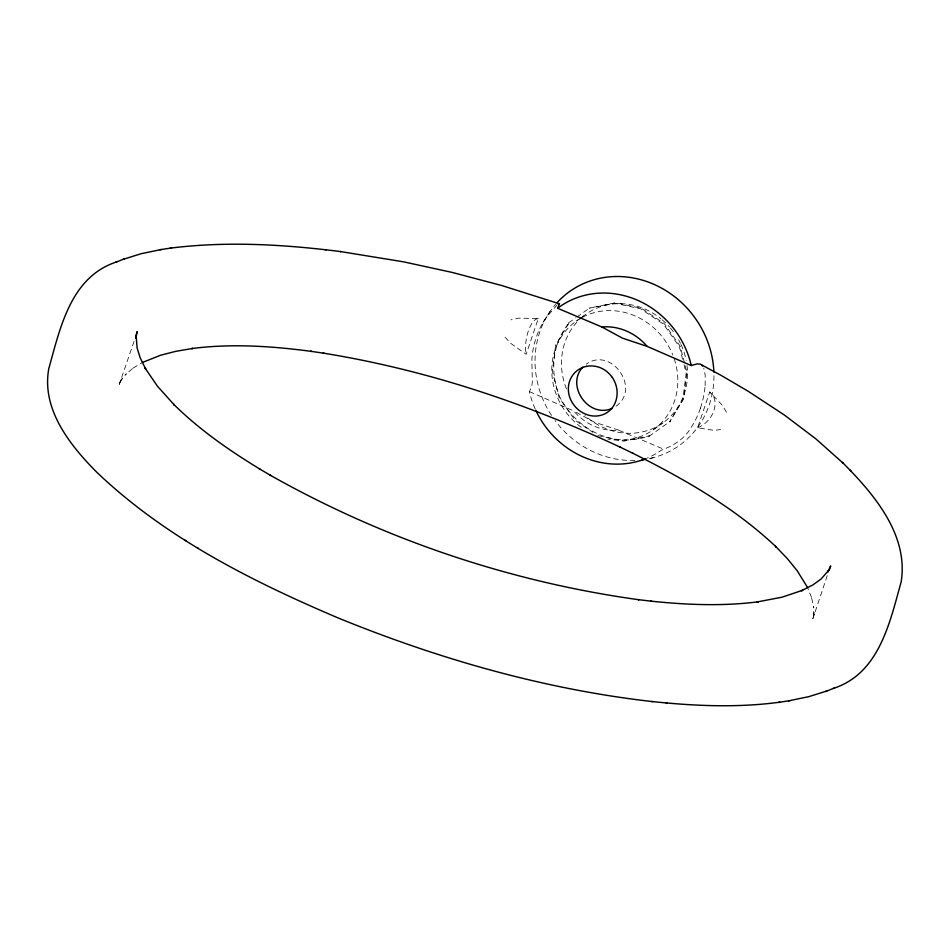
<?xml version="1.0" encoding="UTF-8"?>
<svg xmlns="http://www.w3.org/2000/svg" width="950" height="950" viewBox="0 0 950 950"><rect width="100%" height="100%" fill="white"/><g stroke="black" fill="none" stroke-linecap="round" stroke-linejoin="round"><path stroke-width="0.71" stroke-dasharray="4.75 3.56" d="M705.149 385.593L705.185 375.096L703.76 368.149M700.459 408.132L702.109 402.693A92.435 77.366 75.9 0 0 705.149 385.593M134.033 341.418L119.284 384.394L121.054 379.976L119.843 382.624L122.146 378.385L121.066 380.297L126.196 373.849L125.115 374.918L133.404 367.84L132.276 368.6L142.631 362.378M726.489 412.241L722.475 405.472L709.733 391.982L697.609 427.797L714.044 430.374L720.623 429.566M505.056 337.167L510.316 343.045L526.169 354.314L538.294 318.499L518.747 318.143L510.922 319.841M827.248 575.617L812.856 618.711L814.091 614.116L813.438 616.942L814.138 612.168L813.841 614.341L813.58 606.064L813.794 607.584L811.407 596.909L811.846 598.203L807.797 588.169M535.183 408.951A87.899 80.702 54.5 0 1 530.005 394.143L529.447 391.637L531.786 386.223L532.321 381.758L531.869 359.919A92.435 87.329 16.9 0 1 534.494 343.104L536.121 337.689A92.376 87.091 17 0 1 546.238 317.466L556.89 305.199M597.799 435.587L623.77 441.192L649.824 435.741C613.771 448.863 576.911 430.303 559.906 397.207C549.528 372.281 551.997 343.33 569.501 322.24L555.679 344.969L552.306 371.296L559.134 397.765L575.106 420.339L593.026 432.381M684.047 364.788L686.197 373.148L682.836 399.475L669.786 421.646L683.608 398.917L686.981 372.59L684.819 364.23M543.186 322.264L550.014 311.517M616.075 406.161C641.226 388.491 611.325 346.263 586.304 364.076M700.459 408.132A92.376 77.508 76.4 0 1 690.781 428.034C684.226 439.233 672.802 446.001 661.105 450.336A87.899 80.702 54.5 0 1 647.271 458.043M684.463 362.841L680.153 346.121L664.181 323.546L641.488 308.287L615.517 302.682L589.463 308.133L614.745 303.24L640.704 308.845L663.397 324.104L679.381 346.679L682.611 359.219M576.329 321.041L578.491 319.509M579.559 318.737L586.031 314.117M653.256 429.768L662.957 422.833M568.729 322.786L575.641 317.906M576.793 317.086L590.247 307.586M649.04 436.299L670.557 421.088M697.609 427.797L701.717 425.766A22.337 16.732 -48 0 0 712.286 394.535L709.733 391.982M538.294 318.499L536.227 319.069A22.337 9.156 -80.3 0 0 525.659 350.301L526.169 354.314M649.361 458.601L653.41 457.639M529.447 391.637L573.634 410.899A53.212 48.854 54.5 0 0 618.628 430.184L663.005 448.887M618.759 430.172L594.035 422.026L573.551 410.792M713.961 375.725A94.513 86.771 54.5 0 1 649.218 458.636M634.885 460.394A94.513 86.771 54.5 0 1 555.073 420.553M551.534 415.483A94.513 86.771 54.5 0 1 556.166 303.632M687.028 365.536A66.595 61.132 54.5 0 1 655.215 427.429A66.595 61.132 54.5 0 1 584.915 415.471M566.461 388.883A66.595 61.132 54.5 0 1 581.317 317.834M582.231 317.051A66.595 61.132 54.5 0 1 661.117 318.939M662.114 319.77A66.595 61.132 54.5 0 1 669.56 327.061M670.415 328.047A66.595 61.132 54.5 0 1 674.429 333.201M678.609 339.839A66.595 61.132 54.5 0 1 680.414 343.306M680.972 344.482A66.595 61.132 54.5 0 1 686.209 360.466M674.168 358.649A66.595 61.132 54.5 0 1 607.905 439.043M581.258 427.31A66.595 61.132 54.5 0 1 578.324 319.699M582.469 317.276A66.595 61.132 54.5 0 1 672.826 354.991"/><path stroke-width="1.43" d="M135.898 335.861L137.144 331.633L135.862 338.188L136.159 336.003L137.132 348.044L140.161 357.734L145.766 369.241L145.101 368.137L157.474 386.246L174.42 405.08L173.601 404.237C199.31 429.614 229.152 450.395 259.932 469.122L259.172 468.671L270.738 475.511L270.026 475.095C383.681 539.232 509.734 581.863 639.006 599.747L638.174 599.652L651.51 601.219L650.631 601.112C686.363 604.865 722.594 606.409 758.326 601.778L757.15 601.944L781.933 597.206L802.631 590.283L801.444 590.758L812.796 584.974L821.002 579.084L828.934 570.048L827.854 571.959L830.716 565.951L829.148 570.059M843.291 463.279L815.729 438.758L784.225 414.924L748.113 391.222L721.679 375.713L700.209 364.123L697.146 363.886L691.22 365.536L647.116 346.382L622.44 338.141L601.908 327.002L557.662 308.275L559.455 303.786L501.707 285.511L452.034 272.389L403.322 261.796L340.195 251.513M582.813 367.139C565.321 385.617 588.774 418.736 612.014 408.417M557.662 308.275L559.562 306.826A87.899 80.702 54.5 0 1 690.662 363.031L691.22 365.536M558.208 304.261L559.455 303.786M116.826 261.844C70.716 276.747 60.289 327.631 48.854 368.398C41.182 408.987 69.825 445.051 96.567 472.031C165.312 537.783 251.833 581.258 338.592 618.141C438.876 659.027 544.124 689.189 651.902 701.528L652.876 701.634M142.631 362.378L160.692 355.217L175.881 351.322L192.85 348.412L191.674 348.579C231.456 343.389 271.819 346.109 311.434 351.393L310.567 351.274L324.045 353.234L323.238 353.127C426.241 369.74 526.122 403.192 620.504 447.308L619.922 447.022L632.926 453.293L632.273 452.984C683.62 478.634 734.433 507.419 776.352 547.117L775.473 546.25L787.301 558.576L797.121 570.653L807.286 587.041M833.174 688.501C879.284 673.597 889.711 622.713 901.146 581.958C908.818 534.553 873.383 493.454 842.341 462.341M123.061 259.386L141.123 253.709L161.357 249.506M788.643 700.839L808.877 696.635L826.939 690.971M115.496 262.378L124.379 258.851M825.621 691.493L834.504 687.966M586.577 366.332L586.53 366.356A25.733 23.94 47 0 0 569.584 381.259A25.733 23.893 46.7 0 0 573.574 404.605L573.61 404.652A25.792 23.762 51.9 0 0 585.236 413.974A25.792 23.536 56.6 0 0 599.296 415.673L599.343 415.649A25.733 23.227 60.8 0 0 615.814 401.078A25.733 23.275 61.3 0 0 612.299 377.399L612.299 377.399M170.216 248.152C226.955 240.979 284.501 244.447 341.05 251.631M651.902 701.528C694.319 706.004 737.366 707.928 779.784 702.193M160.016 249.719L171.534 247.95M778.466 702.406L789.984 700.637M601.908 327.002L602.039 326.99A53.212 48.854 54.5 0 1 647.033 346.275L647.116 346.382M666.069 702.941L667.102 703.047M325.197 249.672L326.111 249.791M185.048 540.194L185.939 540.74M197.244 547.699L198.087 548.221M701.278 364.669L702.549 365.988M850.096 470.084L851.057 471.046M586.399 366.379A25.792 23.762 51.9 0 1 600.649 367.84A25.792 23.536 56.6 0 1 612.133 377.209M646.047 458.553A87.899 80.702 54.5 0 1 535.776 410.258M644.967 459.42A94.513 86.771 54.5 0 1 642.105 459.824M557.128 302.575A94.513 86.771 54.5 0 1 654.206 284.466A94.513 86.771 54.5 0 1 713.877 372.115"/></g></svg>
